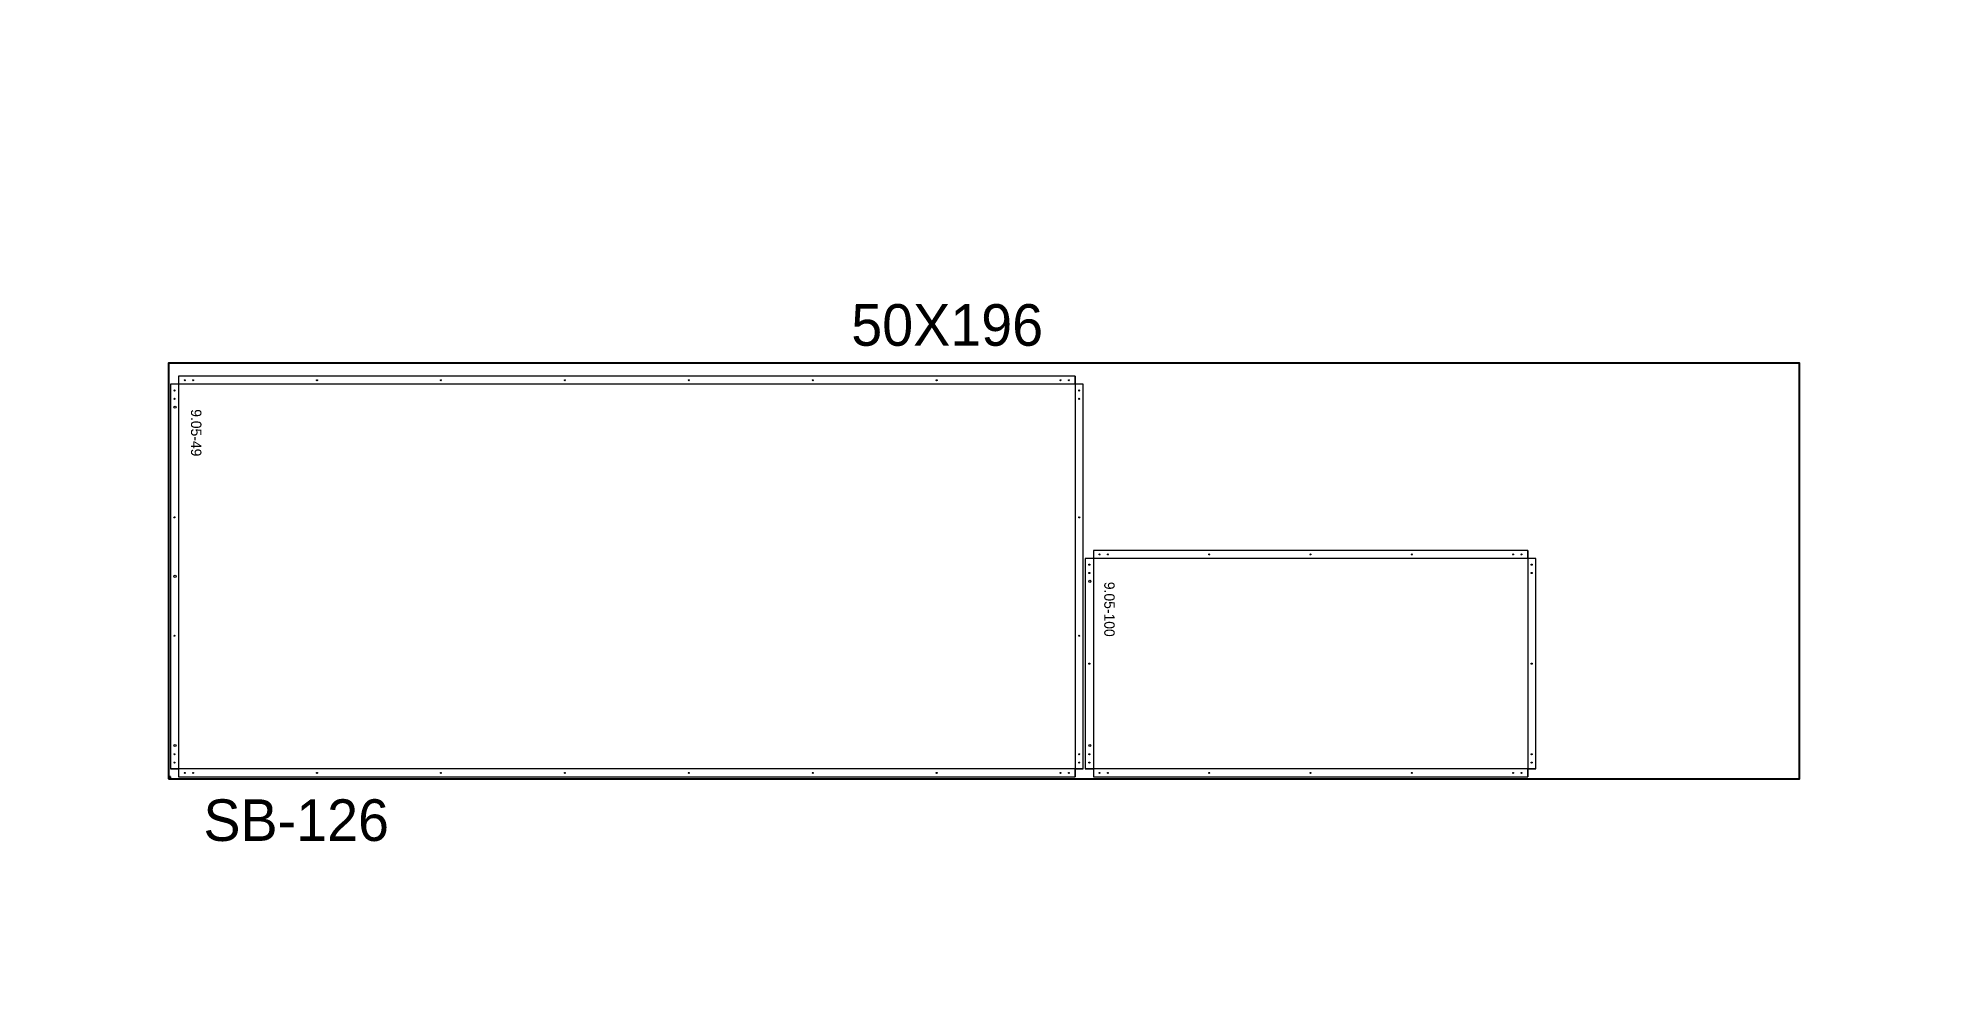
# Paper-space layout '9' of a CAD drawing. Header units: inches. Extents: x 1.7 to 15, y 2.1 to 8.7.
# The model-space entities are those that its viewports show. They can reach past a viewport. Long polylines and large blocks are cut down to what shows.
import ezdxf

# ---------------------------------------------------------------- set-up
doc = ezdxf.new("R2010")
doc.units = ezdxf.units.IN
doc.header["$MEASUREMENT"] = 0
for name, color, linetype, lineweight in [('ACM_Layer 1_Router Offset_Panel Cut', 1, 'Continuous', 9), ('ACM_Layer 3_Open Offset Countour_Route Lines', 4, 'Continuous', 9), ('ACM_Layer 4_Drill Centers_Rivet Holes', 3, 'Continuous', 9), ('ACM_Layer 5_Drill Centers_Weep Holes', 6, 'Continuous', 9)]:
    doc.layers.add(name, color=color, linetype=linetype, lineweight=lineweight)
doc.layers.add('ACM_Reference_Text', color=7, linetype='Continuous')
doc.layers.get('Defpoints').off()
doc.styles.add('ER_Basic_SS', font='', dxfattribs={"height": 1.25})
doc.styles.get('ER_Basic_SS').set_extended_font_data('ER_Basic_SS')

# ---------------------------------------------------------------- blocks, each defined once
blk = doc.blocks.new('*U147')
for p, q in [((-97.75, -34.23), (-98, -34.23)), ((-97.75, -34.48), (-97.75, -34.23))]:
    blk.add_line(p, q)
blk.add_lwpolyline([(-98, -34.48), (98, -34.48), (98, 15.52), (-98, 15.52)], close=True)
at = {"insert": (-15.94, 22.6), "char_height": 5, "attachment_point": 1}
blk.add_mtext_dynamic_manual_height_columns('50X196', width=43.9641, gutter_width=1, heights=[0], dxfattribs=at)
blk = doc.blocks.new('*U148')
at = {"color": 0, "linetype": 'ByBlock', "lineweight": -2, "transparency": 16777216}
blk.add_blockref('*U147', (2240, 0), dxfattribs=at)

msp = doc.modelspace()

# ---------------------------------------------------------------- linework, layer by layer
at = {"layer": 'ACM_Layer 1_Router Offset_Panel Cut'}
for points in [[(2681.22, 577.42), (2573.48, 577.42), (2573.48, 576.45), (2572.51, 576.45), (2572.51, 530.22), (2573.48, 530.22), (2573.48, 529.25), (2681.22, 529.25), (2681.22, 530.22), (2682.19, 530.22), (2682.19, 576.45), (2681.22, 576.45)], [(2735.6, 556.48), (2683.41, 556.48), (2683.41, 555.51), (2682.44, 555.51), (2682.44, 530.22), (2683.41, 530.22), (2683.41, 529.25), (2735.6, 529.25), (2735.6, 530.22), (2736.57, 530.22), (2736.57, 555.51), (2735.6, 555.51)]]:
    msp.add_lwpolyline(points, close=True, dxfattribs=at)
at = {"layer": 'ACM_Layer 3_Open Offset Countour_Route Lines'}
for p, q in [((2682.19, 576.45), (2572.51, 576.45)), ((2573.48, 577.42), (2573.48, 529.25)), ((2681.22, 577.42), (2681.22, 529.25)), ((2736.57, 555.51), (2682.44, 555.51)), ((2683.41, 556.48), (2683.41, 529.25)), ((2735.6, 556.48), (2735.6, 529.25)), ((2682.19, 530.22), (2572.51, 530.22)), ((2736.57, 530.22), (2682.44, 530.22))]:
    msp.add_line(p, q, dxfattribs=at)
at = {"layer": 'ACM_Layer 4_Drill Centers_Rivet Holes'}
for centre in [(2572.99, 575.7), (2574.23, 576.93), (2575.23, 576.93), (2590.12, 576.93), (2605.01, 576.93), (2619.91, 576.93), (2634.8, 576.93), (2649.69, 576.93), (2664.58, 576.93), (2679.47, 576.93), (2680.47, 576.93), (2681.71, 575.7), (2572.99, 574.7), (2681.71, 574.7), (2572.99, 560.45), (2681.71, 560.45), (2684.16, 556), (2685.16, 556), (2697.33, 556), (2709.5, 556), (2721.68, 556), (2733.85, 556), (2734.85, 556), (2682.93, 554.76), (2682.93, 553.76), (2736.08, 554.76), (2736.08, 553.76), (2572.99, 546.21), (2681.71, 546.21), (2682.93, 542.86), (2736.08, 542.86), (2572.99, 531.97), (2572.99, 530.97), (2681.71, 531.97), (2681.71, 530.97), (2682.93, 531.97), (2682.93, 530.97), (2736.08, 531.97), (2736.08, 530.97), (2574.23, 529.73), (2575.23, 529.73), (2590.12, 529.73), (2605.01, 529.73), (2619.91, 529.73), (2634.8, 529.73), (2649.69, 529.73), (2664.58, 529.73), (2679.47, 529.73), (2680.47, 529.73), (2684.16, 529.73), (2685.16, 529.73), (2697.33, 529.73), (2709.5, 529.73), (2721.68, 529.73), (2733.85, 529.73), (2734.85, 529.73)]:
    msp.add_circle(centre, 0.0625, dxfattribs=at)
at = {"layer": 'ACM_Layer 5_Drill Centers_Weep Holes'}
for centre in [(2573.06, 573.7), (2573.06, 553.36), (2682.99, 552.76), (2573.06, 533.03), (2682.99, 533.03)]:
    msp.add_circle(centre, 0.125, dxfattribs=at)

# ---------------------------------------------------------------- block references
msp.add_blockref('*U148', (430.26, 563.48))

# ---------------------------------------------------------------- texts
at = {"insert": (2576.47, 526.55), "char_height": 5, "attachment_point": 1}
msp.add_mtext_dynamic_manual_height_columns('SB-126', width=43.9641, gutter_width=1, heights=[0], dxfattribs=at)
at = {"layer": 'ACM_Reference_Text', "style": 'ER_Basic_SS'}
for s, p in [('9.05-49', (2574.98, 573.45)), ('9.05-100', (2684.72, 552.7))]:
    msp.add_text(s, height=1.25, rotation=270, dxfattribs=at).set_placement(p)

psp = doc.layouts.new('9')

# ---------------------------------------------------------------- viewports
at = {"layer": 'Defpoints'}
psp.add_viewport(center=(8.333, 5.376), size=(13.333, 6.63808), view_center_point=(2670.806, 561.211), view_height=113.72541, dxfattribs=at)

doc.saveas('drawing.dxf')
